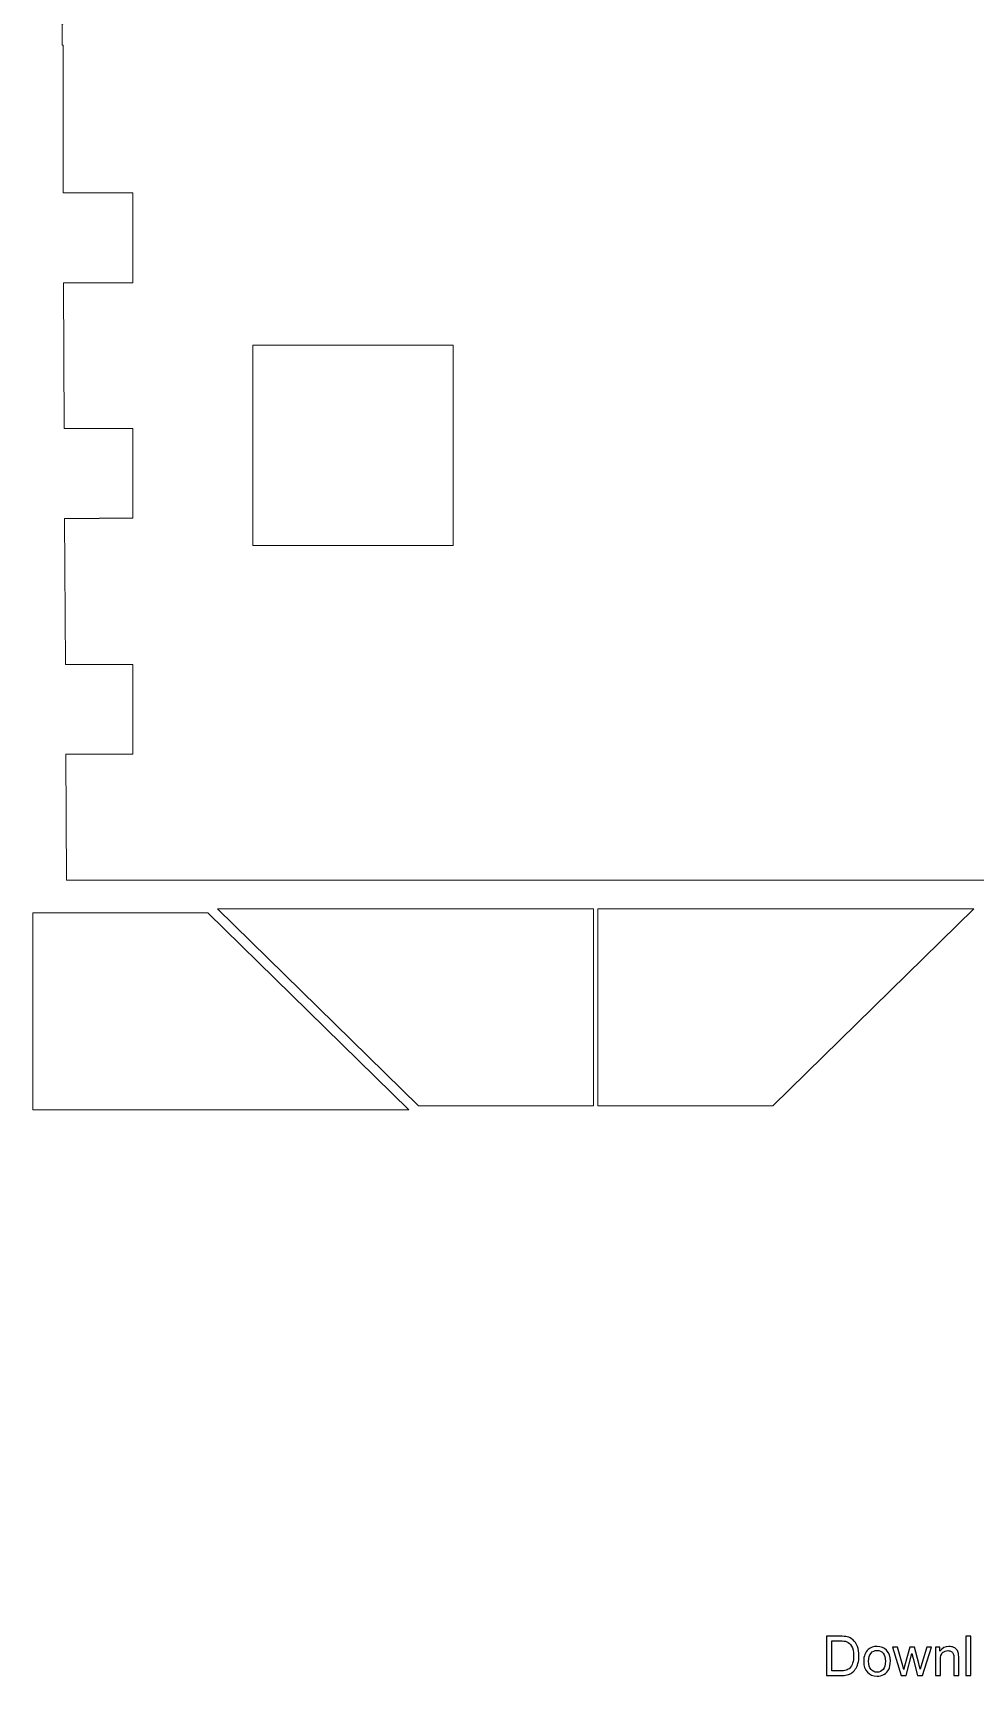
# Model space of a CAD drawing. Header units: millimetres. Extents: x -871 to 786, y -405 to 185.
# Drawn here: x 69.5 to 215, y -404.9 to -151.3 of the extents above; entities that cross this region are included whole.
import ezdxf

# ---------------------------------------------------------------- set-up
doc = ezdxf.new("R2010")
doc.units = ezdxf.units.MM
doc.header["$MEASUREMENT"] = 0
doc.layers.add('Layer 1', color=7, linetype='Continuous')

msp = doc.modelspace()

# ---------------------------------------------------------------- linework, layer by layer
at = {"layer": 'Layer 1', "color": 5, "lineweight": 9}
for points, knots in [([(293.1834, -149.9832), (293.1834, -149.9832), (293.3234, -175.9832), (293.3234, -175.9832), (293.3234, -175.9832), (293.3234, -175.9832), (293.2634, -175.9832), (293.2634, -175.9832), (293.2634, -175.9832), (293.2634, -175.9832), (293.0534, -175.9832), (293.0534, -175.9832), (293.0534, -175.9832), (293.0534, -175.9832), (288.0734, -175.9832), (288.0734, -175.9832), (288.0734, -175.9832), (288.0734, -175.9832), (281.8334, -175.9832), (281.8334, -175.9832), (281.8334, -175.9832), (281.8334, -175.9832), (281.8334, -189.8432), (281.8334, -189.8432), (281.8334, -189.8432), (281.8334, -189.8432), (288.0734, -189.8432), (288.0734, -189.8432), (288.0734, -189.8432), (288.0734, -189.8432), (293.2034, -189.8432), (293.2034, -189.8432), (293.2034, -189.8432), (293.2034, -189.8432), (293.2634, -189.8432), (293.2634, -189.8432), (293.2634, -189.8432), (293.2634, -189.8432), (293.3934, -189.8432), (293.3934, -189.8432), (293.3934, -189.8432), (293.3934, -189.8432), (293.5134, -212.3632), (293.5134, -212.3632), (293.5134, -212.3632), (293.5134, -212.3632), (293.2634, -212.3632), (293.2634, -212.3632), (293.2634, -212.3632), (293.2634, -212.3632), (293.2634, -212.3332), (293.2634, -212.3332), (293.2634, -212.3332), (293.2634, -212.3332), (293.0534, -212.3332), (293.0534, -212.3332), (293.0534, -212.3332), (293.0534, -212.3332), (281.8334, -212.3332), (281.8334, -212.3332), (281.8334, -212.3332), (281.8334, -212.3332), (281.8334, -226.1932), (281.8334, -226.1932), (281.8334, -226.1932), (281.8334, -226.1932), (288.0734, -226.1932), (288.0734, -226.1932), (288.0734, -226.1932), (288.0734, -226.1932), (288.0734, -226.2232), (288.0734, -226.2232), (288.0734, -226.2232), (288.0734, -226.2232), (293.5834, -226.2232), (293.5834, -226.2232), (293.5834, -226.2232), (293.5834, -226.2232), (293.6134, -232.5232), (293.6134, -232.5232), (293.6134, -232.5232), (293.6134, -232.5232), (293.6134, -248.7432), (293.6134, -248.7432), (293.6134, -248.7432), (293.6134, -248.7432), (293.2634, -248.7432), (293.2634, -248.7432), (293.2634, -248.7432), (293.2634, -248.7432), (293.0534, -248.7432), (293.0534, -248.7432), (293.0534, -248.7432), (293.0534, -248.7432), (288.0734, -248.7432), (288.0734, -248.7432), (288.0734, -248.7432), (288.0734, -248.7432), (281.8334, -248.7432), (281.8334, -248.7432), (281.8334, -248.7432), (281.8334, -248.7432), (281.8334, -262.6032), (281.8334, -262.6032), (281.8334, -262.6032), (281.8334, -262.6032), (288.0734, -262.6032), (288.0734, -262.6032), (288.0734, -262.6032), (288.0734, -262.6032), (293.2034, -262.6032), (293.2034, -262.6032), (293.2034, -262.6032), (293.2034, -262.6032), (293.2634, -262.6032), (293.2634, -262.6032), (293.2634, -262.6032), (293.2634, -262.6032), (293.6134, -262.6032), (293.6134, -262.6032), (293.6134, -262.6032), (293.6134, -262.6032), (293.6134, -282.0532), (293.6134, -282.0532), (293.6134, -282.0532), (293.6134, -282.0532), (74.6534, -282.0532), (74.6534, -282.0532), (74.6534, -282.0532), (74.6534, -282.0532), (74.5534, -262.6032), (74.5534, -262.6032), (74.5534, -262.6032), (74.5534, -262.6032), (79.6634, -262.6032), (79.6634, -262.6032), (79.6634, -262.6032), (79.6634, -262.6032), (79.7134, -262.6032), (79.7134, -262.6032), (79.7134, -262.6032), (79.7134, -262.6032), (84.8334, -262.6032), (84.8334, -262.6032), (84.8334, -262.6032), (84.8334, -262.6032), (84.8934, -262.6032), (84.8934, -262.6032), (84.8934, -262.6032), (84.8934, -262.6032), (84.8934, -248.7432), (84.8934, -248.7432), (84.8934, -248.7432), (84.8934, -248.7432), (84.6834, -248.7432), (84.6834, -248.7432), (84.6834, -248.7432), (84.6834, -248.7432), (79.7134, -248.7432), (79.7134, -248.7432), (79.7134, -248.7432), (79.7134, -248.7432), (79.6634, -248.7432), (79.6634, -248.7432), (79.6634, -248.7432), (79.6634, -248.7432), (74.4734, -248.7432), (74.4734, -248.7432), (74.4734, -248.7432), (74.4734, -248.7432), (74.3634, -226.2232), (74.3634, -226.2232), (74.3634, -226.2232), (74.3634, -226.2232), (79.6634, -226.2232), (79.6634, -226.2232), (79.6634, -226.2232), (79.6634, -226.2232), (79.7134, -226.2232), (79.7134, -226.2232), (79.7134, -226.2232), (79.7134, -226.2232), (79.7134, -226.1932), (79.7134, -226.1932), (79.7134, -226.1932), (79.7134, -226.1932), (84.8334, -226.1932), (84.8334, -226.1932), (84.8334, -226.1932), (84.8334, -226.1932), (84.8934, -226.1932), (84.8934, -226.1932), (84.8934, -226.1932), (84.8934, -226.1932), (84.8934, -212.3332), (84.8934, -212.3332), (84.8934, -212.3332), (84.8934, -212.3332), (84.6834, -212.3332), (84.6834, -212.3332), (84.6834, -212.3332), (84.6834, -212.3332), (74.2834, -212.3332), (74.2834, -212.3332), (74.2834, -212.3332), (74.2834, -212.3332), (74.1734, -189.8432), (74.1734, -189.8432), (74.1734, -189.8432), (74.1734, -189.8432), (79.6634, -189.8432), (79.6634, -189.8432), (79.6634, -189.8432), (79.6634, -189.8432), (79.7134, -189.8432), (79.7134, -189.8432), (79.7134, -189.8432), (79.7134, -189.8432), (84.8334, -189.8432), (84.8334, -189.8432), (84.8334, -189.8432), (84.8334, -189.8432), (84.8934, -189.8432), (84.8934, -189.8432), (84.8934, -189.8432), (84.8934, -189.8432), (84.8934, -175.9832), (84.8934, -175.9832), (84.8934, -175.9832), (84.8934, -175.9832), (84.6834, -175.9832), (84.6834, -175.9832), (84.6834, -175.9832), (84.6834, -175.9832), (79.7134, -175.9832), (79.7134, -175.9832), (79.7134, -175.9832), (79.7134, -175.9832), (79.6634, -175.9832), (79.6634, -175.9832), (79.6634, -175.9832), (79.6634, -175.9832), (74.1134, -175.9832), (74.1134, -175.9832), (74.1134, -175.9832), (74.1134, -175.9832), (74.1134, -153.1932), (74.1134, -153.1932), (74.1134, -153.1932), (74.1134, -153.1932), (73.9834, -153.1932), (73.9834, -153.1932), (73.9834, -153.1932), (73.9834, -153.1932), (73.9634, -149.9832), (73.9634, -149.9832), (73.9634, -149.9832), (73.9634, -149.9832), (74.4034, -149.6232), (74.4034, -149.6232), (74.4034, -149.6232), (74.4034, -149.6232), (184.2634, -37.2932), (184.2634, -37.2932), (184.2634, -37.2932), (184.2634, -37.2932), (292.7434, -149.6232), (292.7434, -149.6232), (292.7434, -149.6232), (292.7434, -149.6232), (293.1834, -149.9832), (293.1834, -149.9832)], [0, 0, 0, 0, 0.01449275, 0.01449275, 0.01449275, 0.01449275, 0.02898551, 0.02898551, 0.02898551, 0.02898551, 0.04347826, 0.04347826, 0.04347826, 0.04347826, 0.05797101, 0.05797101, 0.05797101, 0.05797101, 0.07246377, 0.07246377, 0.07246377, 0.07246377, 0.08695652, 0.08695652, 0.08695652, 0.08695652, 0.10144928, 0.10144928, 0.10144928, 0.10144928, 0.11594203, 0.11594203, 0.11594203, 0.11594203, 0.13043478, 0.13043478, 0.13043478, 0.13043478, 0.14492754, 0.14492754, 0.14492754, 0.14492754, 0.15942029, 0.15942029, 0.15942029, 0.15942029, 0.17391304, 0.17391304, 0.17391304, 0.17391304, 0.1884058, 0.1884058, 0.1884058, 0.1884058, 0.20289855, 0.20289855, 0.20289855, 0.20289855, 0.2173913, 0.2173913, 0.2173913, 0.2173913, 0.23188406, 0.23188406, 0.23188406, 0.23188406, 0.24637681, 0.24637681, 0.24637681, 0.24637681, 0.26086957, 0.26086957, 0.26086957, 0.26086957, 0.27536232, 0.27536232, 0.27536232, 0.27536232, 0.28985507, 0.28985507, 0.28985507, 0.28985507, 0.30434783, 0.30434783, 0.30434783, 0.30434783, 0.31884058, 0.31884058, 0.31884058, 0.31884058, 0.33333333, 0.33333333, 0.33333333, 0.33333333, 0.34782609, 0.34782609, 0.34782609, 0.34782609, 0.36231884, 0.36231884, 0.36231884, 0.36231884, 0.37681159, 0.37681159, 0.37681159, 0.37681159, 0.39130435, 0.39130435, 0.39130435, 0.39130435, 0.4057971, 0.4057971, 0.4057971, 0.4057971, 0.42028986, 0.42028986, 0.42028986, 0.42028986, 0.43478261, 0.43478261, 0.43478261, 0.43478261, 0.44927536, 0.44927536, 0.44927536, 0.44927536, 0.46376812, 0.46376812, 0.46376812, 0.46376812, 0.47826087, 0.47826087, 0.47826087, 0.47826087, 0.49275362, 0.49275362, 0.49275362, 0.49275362, 0.50724638, 0.50724638, 0.50724638, 0.50724638, 0.52173913, 0.52173913, 0.52173913, 0.52173913, 0.53623188, 0.53623188, 0.53623188, 0.53623188, 0.55072464, 0.55072464, 0.55072464, 0.55072464, 0.56521739, 0.56521739, 0.56521739, 0.56521739, 0.57971014, 0.57971014, 0.57971014, 0.57971014, 0.5942029, 0.5942029, 0.5942029, 0.5942029, 0.60869565, 0.60869565, 0.60869565, 0.60869565, 0.62318841, 0.62318841, 0.62318841, 0.62318841, 0.63768116, 0.63768116, 0.63768116, 0.63768116, 0.65217391, 0.65217391, 0.65217391, 0.65217391, 0.66666667, 0.66666667, 0.66666667, 0.66666667, 0.68115942, 0.68115942, 0.68115942, 0.68115942, 0.69565217, 0.69565217, 0.69565217, 0.69565217, 0.71014493, 0.71014493, 0.71014493, 0.71014493, 0.72463768, 0.72463768, 0.72463768, 0.72463768, 0.73913043, 0.73913043, 0.73913043, 0.73913043, 0.75362319, 0.75362319, 0.75362319, 0.75362319, 0.76811594, 0.76811594, 0.76811594, 0.76811594, 0.7826087, 0.7826087, 0.7826087, 0.7826087, 0.79710145, 0.79710145, 0.79710145, 0.79710145, 0.8115942, 0.8115942, 0.8115942, 0.8115942, 0.82608696, 0.82608696, 0.82608696, 0.82608696, 0.84057971, 0.84057971, 0.84057971, 0.84057971, 0.85507246, 0.85507246, 0.85507246, 0.85507246, 0.86956522, 0.86956522, 0.86956522, 0.86956522, 0.88405797, 0.88405797, 0.88405797, 0.88405797, 0.89855072, 0.89855072, 0.89855072, 0.89855072, 0.91304348, 0.91304348, 0.91304348, 0.91304348, 0.92753623, 0.92753623, 0.92753623, 0.92753623, 0.94202899, 0.94202899, 0.94202899, 0.94202899, 0.95652174, 0.95652174, 0.95652174, 0.95652174, 0.97101449, 0.97101449, 0.97101449, 0.97101449, 1, 1, 1, 1]), ([(103.4334, -199.4732), (103.4334, -199.4732), (134.3634, -199.4732), (134.3634, -199.4732), (134.3634, -199.4732), (134.3634, -199.4732), (134.3634, -230.4032), (134.3634, -230.4032), (134.3634, -230.4032), (134.3634, -230.4032), (103.4334, -230.4032), (103.4334, -230.4032), (103.4334, -230.4032), (103.4334, -230.4032), (103.4334, -199.4732), (103.4334, -199.4732)], [0, 0, 0, 0, 0.2, 0.2, 0.2, 0.2, 0.4, 0.4, 0.4, 0.4, 0.6, 0.6, 0.6, 0.6, 1, 1, 1, 1]), ([(156.0334, -316.8732), (156.0334, -316.8732), (156.0334, -286.5032), (156.0334, -286.5032), (156.0334, -286.5032), (156.0334, -286.5032), (97.9534, -286.5032), (97.9534, -286.5032), (97.9534, -286.5032), (97.9534, -286.5032), (129.0134, -316.8732), (129.0134, -316.8732), (129.0134, -316.8732), (129.0134, -316.8732), (156.0334, -316.8732), (156.0334, -316.8732)], [0, 0, 0, 0, 0.2, 0.2, 0.2, 0.2, 0.4, 0.4, 0.4, 0.4, 0.6, 0.6, 0.6, 0.6, 1, 1, 1, 1]), ([(156.7034, -316.8732), (156.7034, -316.8732), (156.7034, -286.5032), (156.7034, -286.5032), (156.7034, -286.5032), (156.7034, -286.5032), (214.7834, -286.5032), (214.7834, -286.5032), (214.7834, -286.5032), (214.7834, -286.5032), (183.7234, -316.8732), (183.7234, -316.8732), (183.7234, -316.8732), (183.7234, -316.8732), (156.7034, -316.8732), (156.7034, -316.8732)], [0, 0, 0, 0, 0.2, 0.2, 0.2, 0.2, 0.4, 0.4, 0.4, 0.4, 0.6, 0.6, 0.6, 0.6, 1, 1, 1, 1]), ([(69.4534, -287.1232), (69.4534, -287.1232), (69.4534, -317.5032), (69.4534, -317.5032), (69.4534, -317.5032), (69.4534, -317.5032), (127.5334, -317.5032), (127.5334, -317.5032), (127.5334, -317.5032), (127.5334, -317.5032), (96.4734, -287.1232), (96.4734, -287.1232), (96.4734, -287.1232), (96.4734, -287.1232), (69.4534, -287.1232), (69.4534, -287.1232)], [0, 0, 0, 0, 0.2, 0.2, 0.2, 0.2, 0.4, 0.4, 0.4, 0.4, 0.6, 0.6, 0.6, 0.6, 1, 1, 1, 1])]:
    msp.add_open_spline(points, degree=3, knots=knots, dxfattribs=at)
at = {"layer": 'Layer 1', "color": 250}
for points, knots in [([(192.0345, -404.824), (192.0345, -404.824), (192.0345, -398.7618), (192.0345, -398.7618), (192.0345, -398.7618), (192.0345, -398.7618), (194.123, -398.7618), (194.123, -398.7618), (194.123, -398.7618), (194.5943, -398.7618), (194.9541, -398.7901), (195.2025, -398.8479), (195.2025, -398.8479), (195.5496, -398.9284), (195.846, -399.0737), (196.0915, -399.2825), (196.0915, -399.2825), (196.4118, -399.5535), (196.6503, -399.8978), (196.8083, -400.3183), (196.8083, -400.3183), (196.9678, -400.7388), (197.0468, -401.22), (197.0468, -401.7605), (197.0468, -401.7605), (197.0468, -402.2205), (196.9932, -402.6283), (196.886, -402.9839), (196.886, -402.9839), (196.7787, -403.3395), (196.6404, -403.6344), (196.4725, -403.8673), (196.4725, -403.8673), (196.3032, -404.1001), (196.1197, -404.2835), (195.9193, -404.4162), (195.9193, -404.4162), (195.7204, -404.5502), (195.4791, -404.6518), (195.1968, -404.721), (195.1968, -404.721), (194.9132, -404.7901), (194.5887, -404.824), (194.2218, -404.824), (194.2218, -404.824), (194.2218, -404.824), (192.0345, -404.824), (192.0345, -404.824)], [0, 0, 0, 0, 0.07692308, 0.07692308, 0.07692308, 0.07692308, 0.15384615, 0.15384615, 0.15384615, 0.15384615, 0.23076923, 0.23076923, 0.23076923, 0.23076923, 0.30769231, 0.30769231, 0.30769231, 0.30769231, 0.38461538, 0.38461538, 0.38461538, 0.38461538, 0.46153846, 0.46153846, 0.46153846, 0.46153846, 0.53846154, 0.53846154, 0.53846154, 0.53846154, 0.61538462, 0.61538462, 0.61538462, 0.61538462, 0.69230769, 0.69230769, 0.69230769, 0.69230769, 0.76923077, 0.76923077, 0.76923077, 0.76923077, 0.84615385, 0.84615385, 0.84615385, 0.84615385, 1, 1, 1, 1]), ([(192.8389, -404.1128), (192.8389, -404.1128), (194.1315, -404.1128), (194.1315, -404.1128), (194.1315, -404.1128), (194.5308, -404.1128), (194.8441, -404.0761), (195.0713, -404.0013), (195.0713, -404.0013), (195.2984, -403.9265), (195.4791, -403.8221), (195.6145, -403.6866), (195.6145, -403.6866), (195.8036, -403.4961), (195.9518, -403.2393), (196.0576, -402.9176), (196.0576, -402.9176), (196.1635, -402.5958), (196.2171, -402.2064), (196.2171, -401.7478), (196.2171, -401.7478), (196.2171, -401.1128), (196.1127, -400.6245), (195.9052, -400.283), (195.9052, -400.283), (195.6978, -399.9415), (195.4452, -399.7129), (195.1475, -399.5972), (195.1475, -399.5972), (194.933, -399.514), (194.5872, -399.473), (194.1103, -399.473), (194.1103, -399.473), (194.1103, -399.473), (192.8389, -399.473), (192.8389, -399.473), (192.8389, -399.473), (192.8389, -399.473), (192.8389, -404.1128), (192.8389, -404.1128)], [0, 0, 0, 0, 0.09090909, 0.09090909, 0.09090909, 0.09090909, 0.18181818, 0.18181818, 0.18181818, 0.18181818, 0.27272727, 0.27272727, 0.27272727, 0.27272727, 0.36363636, 0.36363636, 0.36363636, 0.36363636, 0.45454545, 0.45454545, 0.45454545, 0.45454545, 0.54545455, 0.54545455, 0.54545455, 0.54545455, 0.63636364, 0.63636364, 0.63636364, 0.63636364, 0.72727273, 0.72727273, 0.72727273, 0.72727273, 0.81818182, 0.81818182, 0.81818182, 0.81818182, 1, 1, 1, 1]), ([(197.7764, -402.6269), (197.7764, -401.8155), (198.0022, -401.2144), (198.4551, -400.8235), (198.4551, -400.8235), (198.8319, -400.4989), (199.2934, -400.3366), (199.8366, -400.3366), (199.8366, -400.3366), (200.4392, -400.3366), (200.9331, -400.5342), (201.3169, -400.9293), (201.3169, -400.9293), (201.6993, -401.323), (201.8912, -401.8691), (201.8912, -402.5648), (201.8912, -402.5648), (201.8912, -403.1292), (201.8066, -403.5723), (201.6372, -403.8955), (201.6372, -403.8955), (201.4679, -404.2186), (201.2209, -404.4698), (200.8964, -404.649), (200.8964, -404.649), (200.5732, -404.8282), (200.219, -404.9171), (199.8366, -404.9171), (199.8366, -404.9171), (199.2214, -404.9171), (198.7247, -404.721), (198.3451, -404.3273), (198.3451, -404.3273), (197.9655, -403.9336), (197.7764, -403.3663), (197.7764, -402.6269)], [0, 0, 0, 0, 0.1, 0.1, 0.1, 0.1, 0.2, 0.2, 0.2, 0.2, 0.3, 0.3, 0.3, 0.3, 0.4, 0.4, 0.4, 0.4, 0.5, 0.5, 0.5, 0.5, 0.6, 0.6, 0.6, 0.6, 0.7, 0.7, 0.7, 0.7, 0.8, 0.8, 0.8, 0.8, 1, 1, 1, 1]), ([(203.5549, -404.824), (203.5549, -404.824), (202.2271, -400.4298), (202.2271, -400.4298), (202.2271, -400.4298), (202.2271, -400.4298), (203.006, -400.4298), (203.006, -400.4298), (203.006, -400.4298), (203.006, -400.4298), (203.7073, -402.9656), (203.7073, -402.9656), (203.7073, -402.9656), (203.7073, -402.9656), (203.9557, -403.9096), (203.9557, -403.9096), (203.9557, -403.9096), (203.9656, -403.863), (204.0418, -403.5611), (204.1829, -403.0037), (204.1829, -403.0037), (204.1829, -403.0037), (204.8786, -400.4298), (204.8786, -400.4298), (204.8786, -400.4298), (204.8786, -400.4298), (205.642, -400.4298), (205.642, -400.4298), (205.642, -400.4298), (205.642, -400.4298), (206.3038, -402.9811), (206.3038, -402.9811), (206.3038, -402.9811), (206.3038, -402.9811), (206.5197, -403.8179), (206.5197, -403.8179), (206.5197, -403.8179), (206.5197, -403.8179), (206.7723, -402.9698), (206.7723, -402.9698), (206.7723, -402.9698), (206.7723, -402.9698), (207.5315, -400.4298), (207.5315, -400.4298), (207.5315, -400.4298), (207.5315, -400.4298), (208.2554, -400.4298), (208.2554, -400.4298), (208.2554, -400.4298), (208.2554, -400.4298), (206.8767, -404.824), (206.8767, -404.824), (206.8767, -404.824), (206.8767, -404.824), (206.1062, -404.824), (206.1062, -404.824), (206.1062, -404.824), (206.1062, -404.824), (205.4091, -402.1951), (205.4091, -402.1951), (205.4091, -402.1951), (205.4091, -402.1951), (205.2327, -401.443), (205.2327, -401.443), (205.2327, -401.443), (205.2327, -401.443), (204.3437, -404.824), (204.3437, -404.824), (204.3437, -404.824), (204.3437, -404.824), (203.5549, -404.824), (203.5549, -404.824)], [0, 0, 0, 0, 0.05263158, 0.05263158, 0.05263158, 0.05263158, 0.10526316, 0.10526316, 0.10526316, 0.10526316, 0.15789474, 0.15789474, 0.15789474, 0.15789474, 0.21052632, 0.21052632, 0.21052632, 0.21052632, 0.26315789, 0.26315789, 0.26315789, 0.26315789, 0.31578947, 0.31578947, 0.31578947, 0.31578947, 0.36842105, 0.36842105, 0.36842105, 0.36842105, 0.42105263, 0.42105263, 0.42105263, 0.42105263, 0.47368421, 0.47368421, 0.47368421, 0.47368421, 0.52631579, 0.52631579, 0.52631579, 0.52631579, 0.57894737, 0.57894737, 0.57894737, 0.57894737, 0.63157895, 0.63157895, 0.63157895, 0.63157895, 0.68421053, 0.68421053, 0.68421053, 0.68421053, 0.73684211, 0.73684211, 0.73684211, 0.73684211, 0.78947368, 0.78947368, 0.78947368, 0.78947368, 0.84210526, 0.84210526, 0.84210526, 0.84210526, 0.89473684, 0.89473684, 0.89473684, 0.89473684, 1, 1, 1, 1]), ([(208.8791, -404.824), (208.8791, -404.824), (208.8791, -400.4298), (208.8791, -400.4298), (208.8791, -400.4298), (208.8791, -400.4298), (209.548, -400.4298), (209.548, -400.4298), (209.548, -400.4298), (209.548, -400.4298), (209.548, -401.0535), (209.548, -401.0535), (209.548, -401.0535), (209.8697, -400.5751), (210.3354, -400.3366), (210.9436, -400.3366), (210.9436, -400.3366), (211.2089, -400.3366), (211.4516, -400.3846), (211.6731, -400.4792), (211.6731, -400.4792), (211.8947, -400.5737), (212.0612, -400.6993), (212.1712, -400.8531), (212.1712, -400.8531), (212.2813, -401.0069), (212.3589, -401.1904), (212.4027, -401.402), (212.4027, -401.402), (212.4295, -401.5403), (212.4436, -401.7816), (212.4436, -402.1259), (212.4436, -402.1259), (212.4436, -402.1259), (212.4436, -404.824), (212.4436, -404.824), (212.4436, -404.824), (212.4436, -404.824), (211.6985, -404.824), (211.6985, -404.824), (211.6985, -404.824), (211.6985, -404.824), (211.6985, -402.1542), (211.6985, -402.1542), (211.6985, -402.1542), (211.6985, -401.8508), (211.6703, -401.6236), (211.6124, -401.474), (211.6124, -401.474), (211.5546, -401.3244), (211.4516, -401.2045), (211.3048, -401.1142), (211.3048, -401.1142), (211.1581, -401.0253), (210.9845, -400.9801), (210.7869, -400.9801), (210.7869, -400.9801), (210.4708, -400.9801), (210.1985, -401.0803), (209.9685, -401.2821), (209.9685, -401.2821), (209.7385, -401.4825), (209.6242, -401.8649), (209.6242, -402.4265), (209.6242, -402.4265), (209.6242, -402.4265), (209.6242, -404.824), (209.6242, -404.824), (209.6242, -404.824), (209.6242, -404.824), (208.8791, -404.824), (208.8791, -404.824)], [0, 0, 0, 0, 0.05263158, 0.05263158, 0.05263158, 0.05263158, 0.10526316, 0.10526316, 0.10526316, 0.10526316, 0.15789474, 0.15789474, 0.15789474, 0.15789474, 0.21052632, 0.21052632, 0.21052632, 0.21052632, 0.26315789, 0.26315789, 0.26315789, 0.26315789, 0.31578947, 0.31578947, 0.31578947, 0.31578947, 0.36842105, 0.36842105, 0.36842105, 0.36842105, 0.42105263, 0.42105263, 0.42105263, 0.42105263, 0.47368421, 0.47368421, 0.47368421, 0.47368421, 0.52631579, 0.52631579, 0.52631579, 0.52631579, 0.57894737, 0.57894737, 0.57894737, 0.57894737, 0.63157895, 0.63157895, 0.63157895, 0.63157895, 0.68421053, 0.68421053, 0.68421053, 0.68421053, 0.73684211, 0.73684211, 0.73684211, 0.73684211, 0.78947368, 0.78947368, 0.78947368, 0.78947368, 0.84210526, 0.84210526, 0.84210526, 0.84210526, 0.89473684, 0.89473684, 0.89473684, 0.89473684, 1, 1, 1, 1]), ([(213.5711, -404.824), (213.5711, -404.824), (213.5711, -398.7618), (213.5711, -398.7618), (213.5711, -398.7618), (213.5711, -398.7618), (214.3161, -398.7618), (214.3161, -398.7618), (214.3161, -398.7618), (214.3161, -398.7618), (214.3161, -404.824), (214.3161, -404.824), (214.3161, -404.824), (214.3161, -404.824), (213.5711, -404.824), (213.5711, -404.824)], [0, 0, 0, 0, 0.2, 0.2, 0.2, 0.2, 0.4, 0.4, 0.4, 0.4, 0.6, 0.6, 0.6, 0.6, 1, 1, 1, 1]), ([(198.5384, -402.6283), (198.5384, -403.1899), (198.6612, -403.6104), (198.9067, -403.8884), (198.9067, -403.8884), (199.1537, -404.1678), (199.4627, -404.3075), (199.8366, -404.3075), (199.8366, -404.3075), (200.2063, -404.3075), (200.514, -404.1678), (200.7609, -403.887), (200.7609, -403.887), (201.0064, -403.6062), (201.1292, -403.1786), (201.1292, -402.6043), (201.1292, -402.6043), (201.1292, -402.0624), (201.005, -401.6518), (200.7581, -401.3738), (200.7581, -401.3738), (200.5111, -401.0944), (200.2035, -400.9547), (199.8366, -400.9547), (199.8366, -400.9547), (199.4627, -400.9547), (199.1537, -401.093), (198.9067, -401.371), (198.9067, -401.371), (198.6612, -401.649), (198.5384, -402.0681), (198.5384, -402.6283)], [0, 0, 0, 0, 0.11111111, 0.11111111, 0.11111111, 0.11111111, 0.22222222, 0.22222222, 0.22222222, 0.22222222, 0.33333333, 0.33333333, 0.33333333, 0.33333333, 0.44444444, 0.44444444, 0.44444444, 0.44444444, 0.55555556, 0.55555556, 0.55555556, 0.55555556, 0.66666667, 0.66666667, 0.66666667, 0.66666667, 0.77777778, 0.77777778, 0.77777778, 0.77777778, 1, 1, 1, 1])]:
    msp.add_open_spline(points, degree=3, knots=knots, dxfattribs=at)

doc.saveas('drawing.dxf')
